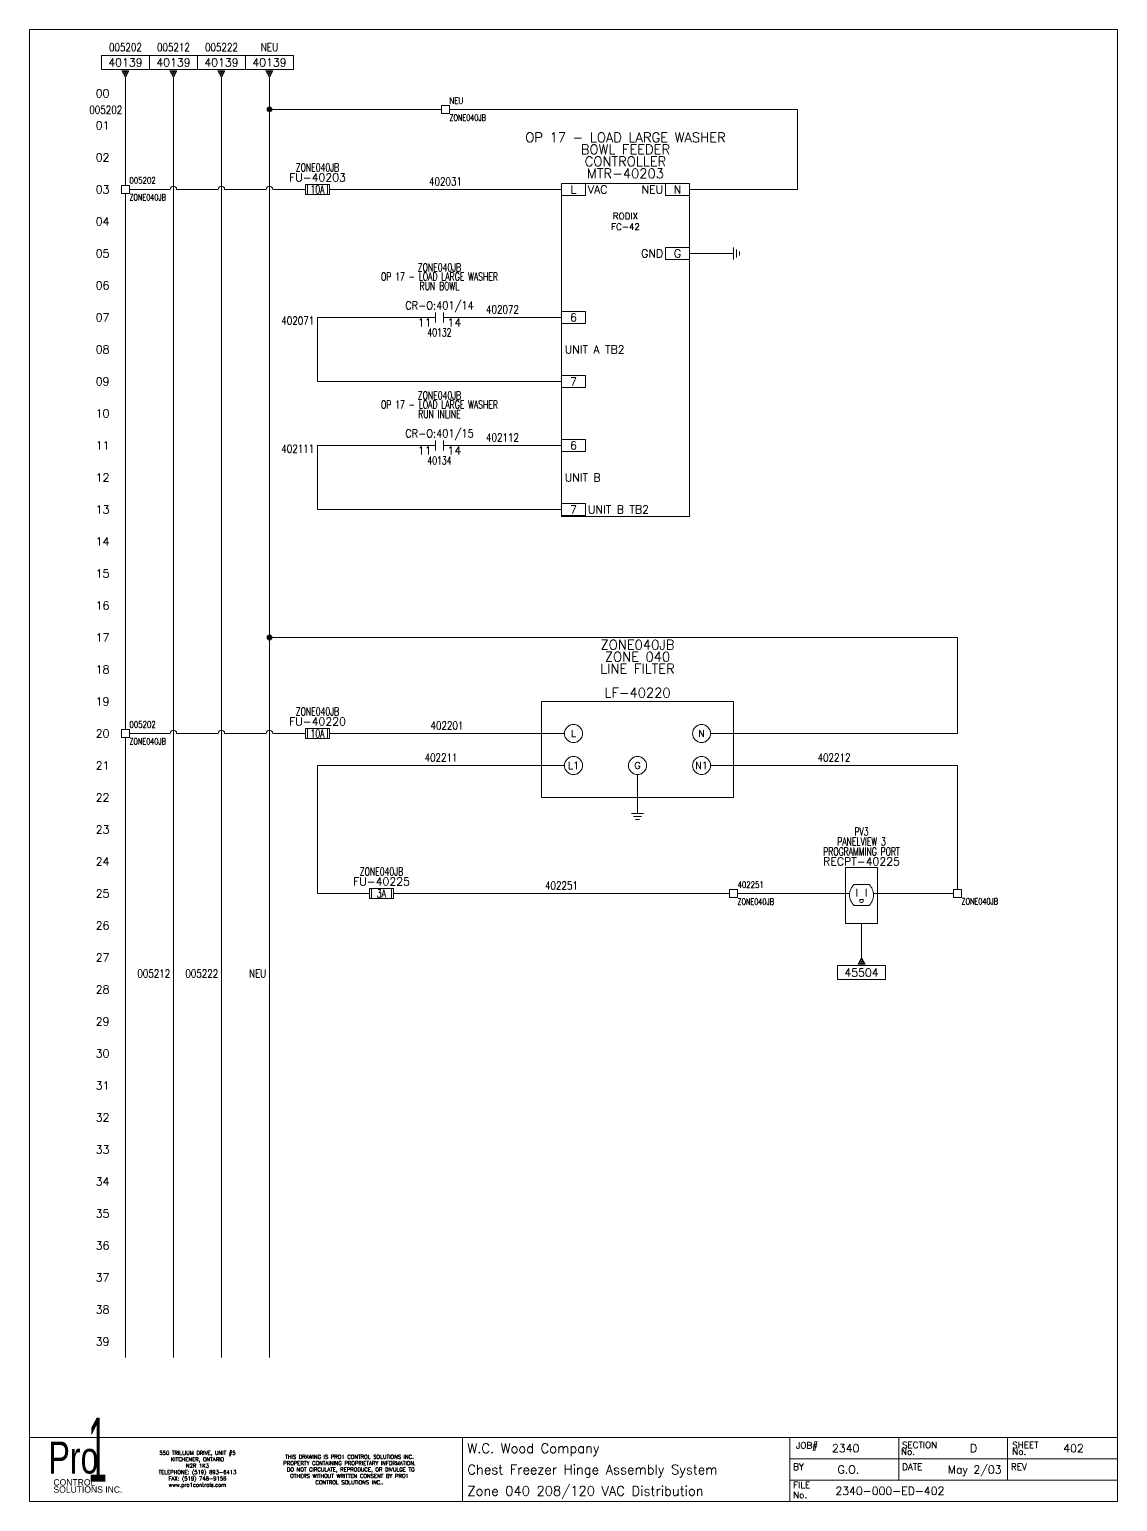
# Model space of a CAD drawing. Header units: inches. Extents: x 0 to 17, y 0 to 23.
import ezdxf
from ezdxf.enums import TextEntityAlignment as Align

# ---------------------------------------------------------------- set-up
doc = ezdxf.new("R2010")
doc.units = ezdxf.units.IN
doc.header["$MEASUREMENT"] = 0
doc.layers.get('0').update_dxf_attribs({"lineweight": 5})
for name, color, linetype, lineweight in [('_MULTI_WIRE', 9, 'Continuous', 5), ('BOARDER', 5, 'Continuous', 5), ('DESC', 1, 'Continuous', 5), ('DESCCHILD', 1, 'Continuous', 5), ('LOC', 252, 'Continuous', 5), ('MISC', 2, 'Continuous', 5), ('SYMS', 7, 'Continuous', 5), ('TAGS', 2, 'Continuous', 5), ('TERMS', 2, 'Continuous', 5), ('Title_Block_Info', 2, 'Continuous', 5), ('WIRENO', 1, 'Continuous', 5), ('WIRES', 7, 'Continuous', 5), ('XREF', 1, 'Continuous', 5), ('XREFCHILD', 1, 'Continuous', 5)]:
    doc.layers.add(name, color=color, linetype=linetype, lineweight=lineweight)
doc.layers.add('WIRENO_DEST', color=1, linetype='Continuous')
doc.styles.add('SIVAN', font='sivan.TTF', dxfattribs={"height": 1})
doc.styles.add('STACCO', font='STAC222N.TTF', dxfattribs={"height": 1})
doc.styles.get("Standard").update_dxf_attribs({"font": 'romans.shx'})
doc.styles.add('WD', font='romans.shx')

# ---------------------------------------------------------------- blocks, each defined once
blk = doc.blocks.new('WD_MLRH')
at = {"color": 2, "style": 'WD'}
blk.add_attdef('RUNGFIRST', text='', height=0.125, dxfattribs=at).set_placement((-0.25, 0), align=Align.MIDDLE_RIGHT)
at = {"style": 'WD', "flags": 1}
for tag, p in [('RUNGHORV', (-0.25, -0.127)), ('RUNGDIST', (-0.25, -0.2)), ('RUNGCNT', (-0.25, -0.237)), ('RUNGINC', (-0.25, -0.163)), ('WIRE-START', (-0.25, -0.356)), ('WIRE-GSUF', (-0.25, -0.396)), ('PH3SPACE', (-0.25, -0.437)), ('WIREMODE', (-0.25, -0.281)), ('WIREFMT', (-0.25, -0.321))]:
    blk.add_attdef(tag, text='', height=0.025, dxfattribs=at).set_placement(p, align=Align.RIGHT)
blk = doc.blocks.new('HA2D2')
for p, q in [((0.375, 0.344), (-0.375, 0.344)), ((-0.375, 0.344), (-0.375, 0.125)), ((0.375, 0.125), (0.375, 0.344)), ((-0.375, 0.125), (0.375, 0.125)), ((0.055, 0.102), (-0.055, 0.102)), ((-0.055, 0.102), (0, 0)), ((0, 0.023), (-0.031, 0.086)), ((-0.031, 0.086), (0.031, 0.086)), ((0, 0.055), (-0.008, 0.07)), ((-0.008, 0.07), (0.008, 0.07)), ((0, 0), (0.055, 0.102)), ((0.031, 0.086), (0, 0.023)), ((0.008, 0.07), (0, 0.055))]:
    blk.add_line(p, q)
at = {"style": 'WD', "width": 0.8, "flags": 8}
for tag, p in [('DESC1', (0, 0.722)), ('WIRENO', (0, 0.534))]:
    blk.add_attdef(tag, text='', height=0.125, dxfattribs=at).set_placement(p, align=Align.TOP_CENTER)
at = {"style": 'WD'}
blk.add_attdef('XREF', text='', height=0.125, dxfattribs=at).set_placement((0, 0.172), align=Align.CENTER)
at = {"style": 'WD', "flags": 1}
for tag, p in [('X8TERM01', (0, 0)), ('SIGCODE', (0.088, 0.066))]:
    blk.add_attdef(tag, p, '', height=0.01, dxfattribs=at)
blk = doc.blocks.new('WD_WNV')
at = {"linetype": 'Continuous', "style": 'WD', "width": 0.8}
blk.add_attdef('WIRENO', text='', height=0.125, dxfattribs=at).set_placement((-0.05, 0), align=Align.MIDDLE_RIGHT)
blk = doc.blocks.new('HFU1')
for p, q in [((-0.188, -0.078), (-0.188, 0.078)), ((-0.188, 0.078), (0.188, 0.078)), ((-0.156, 0.078), (-0.156, -0.078)), ((0.156, 0.078), (0.156, -0.078)), ((0.188, 0.078), (0.188, -0.078)), ((0.188, -0.078), (-0.188, -0.078))]:
    blk.add_line(p, q)
at = {"style": 'WD', "width": 0.7}
for tag, p in [('INST', (0, 0.451)), ('LOC', (0, 0.281))]:
    blk.add_attdef(tag, text='', height=0.125, dxfattribs=at).set_placement(p, align=Align.CENTER)
at = {"style": 'WD'}
blk.add_attdef('TAG1', text='', height=0.125, dxfattribs=at).set_placement((0, 0.125), align=Align.CENTER)
at = {"linetype": 'Continuous', "style": 'WD', "flags": 9}
for tag, p in [('ASSYCODE', (0.157, 0.251)), ('MFG', (0.156, 0.083)), ('CAT', (0.156, 0.102))]:
    blk.add_attdef(tag, text='', height=0.01, dxfattribs=at).set_placement(p, align=Align.CENTER)
at = {"style": 'WD', "width": 0.7}
blk.add_attdef('RATING1', text='', height=0.125, dxfattribs=at).set_placement((0, 0), align=Align.MIDDLE_CENTER)
at = {"style": 'WD'}
for tag, p, flags in [('X4TERM01', (-0.188, 0), 1), ('FAMILY', (0.129, 0.108), 9), ('X1TERM02', (0.188, 0), 1)]:
    blk.add_attdef(tag, p, '', height=0.01, dxfattribs=dict(at, flags=flags))
for tag, p in [('X2LINK', (0, 0.109)), ('X8LINK', (0, -0.109))]:
    blk.add_attdef(tag, p, '', height=0.01, dxfattribs=at)
at = {"linetype": 'Continuous', "style": 'WD', "flags": 8}
blk.add_attdef('TERM01', text='', height=0.125, dxfattribs=at).set_placement((-0.25, -0.031), align=Align.TOP_RIGHT)
blk.add_attdef('TERM02', text='', height=0.125, dxfattribs=at).set_placement((0.25, -0.031), align=Align.TOP_LEFT)
blk = doc.blocks.new('WD_WNH')
at = {"linetype": 'Continuous', "style": 'WD', "width": 0.8}
blk.add_attdef('WIRENO', text='', height=0.125, dxfattribs=at).set_placement((0, 0.0625), align=Align.CENTER)
blk = doc.blocks.new('HGND2')
for p, q in [((0, 0.09375), (0, -0.09375)), ((0.046875, 0.0625), (0.046875, -0.0625)), ((0.09375, 0.03125), (0.09375, -0.03125))]:
    blk.add_line(p, q)
at = {"style": 'WD', "flags": 1}
blk.add_attdef('X4TERM01', (0, 0), '', height=0.01, dxfattribs=at)
blk = doc.blocks.new('WDDOT')
for radius in [0.0375, 0.0234, 0.0116]:
    blk.add_circle((0, 0), radius)
blk = doc.blocks.new('HCR21')
at = {"linetype": 'Continuous'}
for p, q in [((-0.062, 0.08), (-0.062, -0.08)), ((0.062, 0.08), (0.062, -0.08))]:
    blk.add_line(p, q, dxfattribs=at)
at = {"style": 'WD'}
for tag, width, p in [('DESC1', 0.7, (0, 0.576)), ('LOC', 0.7, (0, 0.719)), ('DESC2', 0.7, (0, 0.429)), ('TAG2', 0.9, (0, 0.125)), ('DESC3', 0.7, (0, 0.281)), ('XREF', 0.7, (0, -0.297)), ('INST', 0.7, (0, -0.438))]:
    blk.add_attdef(tag, text='', height=0.125, dxfattribs=dict(at, width=width)).set_placement(p, align=Align.CENTER)
for tag, p, flags in [('X4TERM01', (-0.062, 0), 1), ('X1TERM02', (0.062, 0), 1), ('FAMILY', (0.097, 0.053), 9), ('CONTACT', (0.097, 0.036), 1)]:
    blk.add_attdef(tag, p, '', height=0.01, dxfattribs=dict(at, flags=flags))
for tag, p in [('X2LINK', (0, 0.125)), ('X8LINK', (0, -0.125))]:
    blk.add_attdef(tag, p, '', height=0.01, dxfattribs=at)
at = {"linetype": 'Continuous', "style": 'WD', "flags": 8}
blk.add_attdef('TERM01', text='', height=0.125, dxfattribs=at).set_placement((-0.125, -0.016), align=Align.TOP_RIGHT)
blk.add_attdef('TERM02', text='', height=0.125, dxfattribs=at).set_placement((0.125, -0.016), align=Align.TOP_LEFT)
blk = doc.blocks.new('TB_P')
at = {"color": 5}
blk.add_line((6.764, 0), (6.764, 1), dxfattribs=at)
at = {"color": 5, "linetype": 'Continuous'}
blk.add_line((15.283, 1), (15.283, 0.667), dxfattribs=at)
blk.add_lwpolyline([(0, 0), (17, 0), (17, 23), (0, 23)], close=True, dxfattribs=at)
at = {"layer": 'BOARDER', "linetype": 'Continuous'}
for p, q in [((0, 1), (17, 1)), ((0, 1), (0, 0)), ((11.882, 1), (11.882, 0.667)), ((11.882, 1), (11.882, 0)), ((11.882, 1), (11.882, 0)), ((11.882, 1), (11.882, 0)), ((13.583, 1), (13.583, 0.667)), ((11.882, 0.667), (17, 0.667)), ((13.583, 0.667), (13.583, 0.333)), ((15.283, 0.667), (15.283, 0.333)), ((11.882, 0.333), (17, 0.333))]:
    blk.add_line(p, q, dxfattribs=at)
at = {"color": 5, "char_height": 0.06, "attachment_point": 5, "style": 'WD'}
for s, insert, width in [('550 TRILLIUM DRIVE, UNIT #5\\PKITCHENER, ONTARIO\\PN2R 1K3\\PTELEPHONE: (519) 893-6413\\PFAX: (519) 748-9156\\Pwww.pro1controls.com', (2.625, 0.5), 1.804), ('THIS DRAWING IS PRO1 CONTROL SOLUTIONS INC. PROPERTY CONTAINING PROPRIETARY INFORMATION.  DO NOT CIRCULATE, REPRODUCE, OR DIVULGE TO OTHERS WITHOUT WRITTEN CONSENT BY PRO1 CONTROL SOLUTIONS INC..', (5, 0.5), 2.264)]:
    blk.add_mtext(s, dxfattribs=dict(at, insert=insert, width=width))
at = {"color": 2, "linetype": 'Continuous', "style": 'WD', "flags": 1}
for tag, p in [('REV1_NO', (1.734, 3.29)), ('REV1_BY', (7.303, 3.29)), ('REV1_DATE', (9.562, 3.29)), ('REV2_NO', (1.734, 3.04)), ('REV2_BY', (7.303, 3.04)), ('REV2_DATE', (9.562, 3.04)), ('REV3_NO', (1.734, 2.79)), ('REV3_BY', (7.303, 2.79)), ('REV3_DATE', (9.562, 2.79)), ('REV4_NO', (1.734, 2.54)), ('REV4_BY', (7.303, 2.54)), ('REV4_DATE', (9.562, 2.54)), ('REV5_NO', (1.734, 2.29)), ('REV5_BY', (7.303, 2.29)), ('REV5_DATE', (9.562, 2.29)), ('REV6_NO', (1.734, 2.04)), ('REV6_BY', (7.303, 2.04)), ('REV6_DATE', (9.562, 2.04)), ('REV7_NO', (1.734, 1.79)), ('REV7_BY', (7.303, 1.79)), ('REV7_DATE', (9.562, 1.79)), ('REV8_NO', (1.734, 1.54)), ('REV8_BY', (7.303, 1.54)), ('REV8_DATE', (9.562, 1.54)), ('REV9_NO', (1.734, 1.29)), ('REV9_BY', (7.303, 1.29)), ('REV9_DATE', (9.562, 1.29))]:
    blk.add_attdef(tag, text='', height=0.15, dxfattribs=at).set_placement(p, align=Align.MIDDLE_CENTER)
for tag, p in [('REV1_CHANGE', (2.292, 3.29)), ('REV2_CHANGE', (2.292, 3.04)), ('REV3_CHANGE', (2.292, 2.79)), ('REV4_CHANGE', (2.292, 2.54)), ('REV5_CHANGE', (2.292, 2.29)), ('REV6_CHANGE', (2.292, 2.04)), ('REV7_CHANGE', (2.292, 1.79)), ('REV8_CHANGE', (2.292, 1.54)), ('REV9_CHANGE', (2.292, 1.29))]:
    blk.add_attdef(tag, text='', height=0.15, dxfattribs=at).set_placement(p, align=Align.MIDDLE_LEFT)
at = {"layer": 'BOARDER', "lineweight": 0}
for s, height, style, width, p in [('1', 1, 'SIVAN', 0.4, (1.062, 0.812)), ('Pro', 0.5, 'STACCO', 0.75, (0.688, 0.688))]:
    blk.add_text(s, height=height, dxfattribs=dict(at, style=style, width=width)).set_placement(p, align=Align.MIDDLE_CENTER)
at = {"layer": 'BOARDER', "linetype": 'Continuous', "style": 'WD'}
for s, p in [('JOB#', (11.976, 0.827)), ('SECTION', (13.633, 0.835)), ('SHEET', (15.354, 0.834)), ('No.', (13.617, 0.729)), ('No.', (15.354, 0.729)), ('BY', (11.933, 0.493)), ('DATE', (13.634, 0.493)), ('REV', (15.334, 0.493)), ('FILE', (11.932, 0.21)), ('No.', (11.932, 0.052))]:
    blk.add_text(s, height=0.1, dxfattribs=at).set_placement(p)
at = {"layer": 'BOARDER', "lineweight": 0, "style": 'STACCO'}
for s, p in [('SOLUTIONS INC.', (0.375, 0.188)), ('CONTROL', (0.375, 0.3))]:
    blk.add_text(s, height=0.1, dxfattribs=at).set_placement(p, align=Align.MIDDLE_LEFT)
at = {"layer": 'Title_Block_Info', "ltscale": 0.1}
for tag, p in [('CUSTOMER', (6.842, 0.833)), ('JOB DESCRIPTION LINE', (6.842, 0.5)), ('DRAWING DESCRIPTION', (6.842, 0.167))]:
    blk.add_attdef(tag, text='', height=0.15, dxfattribs=at).set_placement(p, align=Align.MIDDLE_LEFT)
at = {"layer": 'Title_Block_Info', "ltscale": 0.1, "style": 'WD'}
for tag, p in [('JOB #', (12.752, 0.833)), ('SEC. NO.', (14.75, 0.833)), ('SHT. NO.', (16.312, 0.833)), ('NAME', (12.795, 0.5)), ('REV', (16.194, 0.5))]:
    blk.add_attdef(tag, text='', height=0.125, dxfattribs=at).set_placement(p, align=Align.MIDDLE_CENTER)
blk.add_attdef('DATE', text='', height=0.125, dxfattribs=at).set_placement((15.188, 0.5), align=Align.MIDDLE_RIGHT)
blk.add_attdef('FILE NUMBER', text='', height=0.125, dxfattribs=at).set_placement((12.591, 0.167), align=Align.MIDDLE_LEFT)
blk = doc.blocks.new('HMISC_CAT1_RODIX_FC42')
for p, q in [((-1, 0.094), (-0.625, 0.094)), ((-1, -0.094), (-1, 0.094)), ((-0.625, 0.094), (-0.625, -0.094)), ((0.625, 0.094), (1, 0.094)), ((0.625, -0.094), (0.625, 0.094)), ((1, 0.094), (1, -0.094)), ((-0.625, -0.094), (-1, -0.094)), ((1, -0.094), (0.625, -0.094)), ((-1, -1.094), (-1, -0.906)), ((0.625, -0.906), (1, -0.906)), ((0.625, -1.094), (0.625, -0.906)), ((1, -0.906), (1, -1.094)), ((1, -1.094), (0.625, -1.094)), ((-1, -1.906), (-0.625, -1.906)), ((-1, -2.094), (-1, -1.906)), ((-0.625, -1.906), (-0.625, -2.094)), ((1, -1.906), (1, -2.094)), ((-0.625, -2.094), (-1, -2.094)), ((-1, -2.906), (-0.625, -2.906)), ((-1, -3.094), (-1, -2.906)), ((-0.625, -2.906), (-0.625, -3.094)), ((1, -2.906), (1, -3.094)), ((-0.625, -3.094), (-1, -3.094)), ((-1, -3.906), (-0.625, -3.906)), ((-1, -4.094), (-1, -3.906)), ((-0.625, -3.906), (-0.625, -4.094)), ((-0.625, -4.094), (-1, -4.094)), ((-1, -4.906), (-0.625, -4.906)), ((-1, -5.094), (-1, -4.906)), ((-0.625, -4.906), (-0.625, -5.094)), ((-0.625, -5.094), (-1, -5.094))]:
    blk.add_line(p, q)
at = {"linetype": 'Continuous'}
blk.add_lwpolyline([(-1, 0.094), (1, 0.094), (1, -5.112), (-1, -5.112)], close=True, dxfattribs=at)
at = {"linetype": 'Continuous', "insert": (0, -0.5), "char_height": 0.1, "width": 0.25, "attachment_point": 5}
blk.add_mtext('RODIX\\PFC-42', dxfattribs=at)
at = {"style": 'WD'}
for tag, p in [('LOC', (0, 0.925)), ('DESC1', (0, 0.738)), ('DESC2', (0, 0.55)), ('DESC3', (0, 0.363)), ('TAG1', (0, 0.175))]:
    blk.add_attdef(tag, text='', height=0.15, dxfattribs=at).set_placement(p, align=Align.CENTER)
at = {"linetype": 'Continuous', "style": 'WD'}
for tag, p in [('TERM01', (-0.812, 0)), ('TERM02', (0.812, 0)), ('TERM04', (0.812, -1)), ('TERM05', (-0.812, -2)), ('TERM07', (-0.812, -3)), ('TERM08', (-0.812, -4)), ('TERM09', (-0.812, -5))]:
    blk.add_attdef(tag, text='', height=0.125, dxfattribs=at).set_placement(p, align=Align.MIDDLE_CENTER)
at = {"style": 'WD', "flags": 1}
for tag, p, height in [('X4TERM01', (-1, 0), 0.005), ('X1TERM02', (1, 0), 0.005), ('FAMILY', (0.6, -0.363), 0.0125), ('MFG', (0.6, -0.441), 0.0125), ('ASSYCODE', (0.6, -0.597), 0.0125), ('X1TERM04', (1, -1), 0.005), ('X4TERM05', (-1, -2), 0.005), ('X4TERM07', (-1, -3), 0.005), ('X4TERM08', (-1, -4), 0.005), ('X4TERM09', (-1, -5), 0.005)]:
    blk.add_attdef(tag, p, '', height=height, dxfattribs=at)
at = {"linetype": 'Continuous', "style": 'WD'}
for tag, p in [('DESCTERM01', (-0.587, 0)), ('DESCTERM05', (-0.95, -2.5)), ('DESCTERM07', (-0.587, -3)), ('DESCTERM08', (-0.95, -4.5)), ('DESCTERM09', (-0.587, -5))]:
    blk.add_attdef(tag, text='', height=0.125, dxfattribs=at).set_placement(p, align=Align.MIDDLE_LEFT)
for tag, p in [('DESCTERM02', (0.587, 0)), ('DESCTERM04', (0.587, -1))]:
    blk.add_attdef(tag, text='', height=0.125, dxfattribs=at).set_placement(p, align=Align.MIDDLE_RIGHT)
at = {"style": 'WD', "flags": 1}
blk.add_attdef('CAT', text='', height=0.156, dxfattribs=at).set_placement((0.05, -1.587), align=Align.CENTER)
blk = doc.blocks.new('HLF11_CORCOM_LINE_FILTER')
at = {"linetype": 'Continuous'}
blk.add_lwpolyline([(-1.5, 0.5), (1.5, 0.5), (1.5, -1), (-1.5, -1)], close=True, dxfattribs=at)
for centre in [(-1, 0), (1, 0), (-1, -0.5), (0, -0.5), (1, -0.5)]:
    blk.add_circle(centre, 0.141)
at = {"style": 'WD'}
for tag, p in [('LOC', (0, 1.312)), ('DESC1', (0, 1.125)), ('DESC2', (0, 0.938)), ('DESC3', (0, 0.75)), ('TAG1', (0, 0.562))]:
    blk.add_attdef(tag, text='', height=0.15, dxfattribs=at).set_placement(p, align=Align.CENTER)
blk.add_attdef('INST', (-0.25, 0.25), '', height=0.15, dxfattribs=at)
at = {"linetype": 'Continuous', "style": 'WD'}
for tag, p in [('TERM01', (-1, 0)), ('TERM05', (1, 0)), ('TERM02', (-1, -0.5)), ('TERM03', (0, -0.5)), ('TERM04', (1, -0.5))]:
    blk.add_attdef(tag, text='', height=0.109, dxfattribs=at).set_placement(p, align=Align.MIDDLE)
at = {"style": 'WD', "flags": 1}
for tag, p, height in [('X4TERM01', (-1.141, 0), 0.015), ('X2TERM01', (-1, 0.141), 0.015), ('X2TERM05', (1, 0.141), 0.015), ('X1TERM05', (1.141, 0), 0.015), ('FAMILY', (-0.062, -0.312), 0.01), ('MFG', (-0.062, -0.375), 0.01), ('CAT', (-0.062, -0.438), 0.01), ('X4TERM02', (-1.141, -0.5), 0.015), ('X8TERM02', (-1, -0.641), 0.015), ('ASSYCODE', (-0.062, -0.5), 0.01), ('X8TERM03', (0, -0.641), 0.015), ('X8TERM04', (1, -0.641), 0.015), ('X1TERM04', (1.141, -0.5), 0.015)]:
    blk.add_attdef(tag, p, '', height=height, dxfattribs=at)
blk = doc.blocks.new('VGND2')
for p, q in [((0.09375, 0), (-0.09375, 0)), ((-0.0625, -0.046875), (0.0625, -0.046875)), ((-0.03125, -0.09375), (0.03125, -0.09375))]:
    blk.add_line(p, q)
at = {"style": 'WD', "flags": 1}
blk.add_attdef('X2TERM01', (0, 0), '', height=0.01, dxfattribs=at)
blk = doc.blocks.new('HCN1RSGL')
for p, q in [((-0.25, 0.406), (0.25, 0.406)), ((-0.25, -0.469), (-0.25, 0.406)), ((0.25, 0.406), (0.25, -0.469)), ((0.117, 0.14), (-0.117, 0.14)), ((-0.071, 0.071), (-0.071, -0.046)), ((0.07, 0.071), (0.07, -0.046)), ((0.117, -0.187), (-0.117, -0.187)), ((-0.024, -0.093), (0.023, -0.093)), ((-0.024, -0.125), (-0.024, -0.093)), ((0.008, -0.14), (-0.009, -0.14)), ((0.023, -0.093), (0.023, -0.125)), ((0.25, -0.469), (-0.25, -0.469))]:
    blk.add_line(p, q)
for centre, radius, start, end in [((0.039, -0.023), 0.226, 133.6028, 226.3972), ((-0.039, -0.023), 0.226, 313.6028, 46.3972), ((-0.009, -0.125), 0.015, 180, 270), ((0.008, -0.125), 0.015, 270, 0)]:
    blk.add_arc(centre, radius, start, end)
at = {"style": 'WD', "width": 0.7}
for tag, p in [('INST', (0, 1.076)), ('LOC', (0, 0.906)), ('DESC1', (0, 0.75)), ('DESC2', (0, 0.594))]:
    blk.add_attdef(tag, text='', height=0.125, dxfattribs=at).set_placement(p, align=Align.CENTER)
at = {"style": 'WD'}
blk.add_attdef('TAG1', text='', height=0.125, dxfattribs=at).set_placement((0, 0.438), align=Align.CENTER)
for tag, p, flags in [('X4TERM01', (-0.188, 0), 1), ('X1TERM02', (0.188, 0), 1), ('FAMILY', (0.205, 0.152), 9), ('X8TERM03', (0, -0.14), 1)]:
    blk.add_attdef(tag, p, '', height=0.01, dxfattribs=dict(at, flags=flags))
at = {"linetype": 'Continuous', "style": 'WD', "flags": 9}
for tag, p in [('ASSYCODE', (0.23, 0.071)), ('MFG', (0.228, 0.089)), ('CAT', (0.23, 0.108))]:
    blk.add_attdef(tag, text='', height=0.01, dxfattribs=at).set_placement(p, align=Align.CENTER)
at = {"linetype": 'Continuous', "style": 'WD', "flags": 8}
blk.add_attdef('TERM01', text='', height=0.125, dxfattribs=at).set_placement((-0.281, -0.016), align=Align.TOP_RIGHT)
for tag, p in [('TERM02', (0.281, -0.016)), ('TERM03', (0.08, -0.243))]:
    blk.add_attdef(tag, text='', height=0.125, dxfattribs=at).set_placement(p, align=Align.TOP_LEFT)
blk = doc.blocks.new('HA2D4')
for p, q in [((-0.055, -0.102), (0, 0)), ((0, 0), (0.055, -0.102)), ((0.375, -0.125), (-0.375, -0.125)), ((-0.375, -0.125), (-0.375, -0.344)), ((0.055, -0.102), (-0.055, -0.102)), ((0, -0.023), (-0.031, -0.086)), ((-0.031, -0.086), (0.031, -0.086)), ((0, -0.055), (-0.008, -0.07)), ((-0.008, -0.07), (0.008, -0.07)), ((0.031, -0.086), (0, -0.023)), ((0.008, -0.07), (0, -0.055)), ((0.375, -0.344), (0.375, -0.125)), ((-0.375, -0.344), (0.375, -0.344))]:
    blk.add_line(p, q)
at = {"style": 'WD', "flags": 1}
for tag, p in [('X2TERM01', (0, 0)), ('SIGCODE', (0.088, -0.059))]:
    blk.add_attdef(tag, p, '', height=0.01, dxfattribs=at)
at = {"style": 'WD'}
blk.add_attdef('XREF', text='', height=0.125, dxfattribs=at).set_placement((0, -0.297), align=Align.CENTER)
at = {"style": 'WD', "width": 0.8, "flags": 8}
for tag, p in [('WIRENO', (0, -0.409)), ('DESC1', (0, -0.597))]:
    blk.add_attdef(tag, text='', height=0.125, dxfattribs=at).set_placement(p, align=Align.TOP_CENTER)
blk = doc.blocks.new('HT0W01')
for p, q in [((-0.062, 0.062), (0.062, 0.062)), ((-0.062, -0.062), (-0.062, 0.062)), ((0.062, 0.062), (0.062, -0.062)), ((0.062, -0.062), (-0.062, -0.062))]:
    blk.add_line(p, q)
at = {"style": 'WD', "width": 0.7}
for tag, p in [('INST', (0.062, 0.214)), ('LOC', (0.062, -0.178))]:
    blk.add_attdef(tag, p, '', height=0.1, dxfattribs=at)
at = {"style": 'WD', "flags": 1}
for tag, p, height in [('X4TERM01', (-0.062, 0), 0.01), ('X4TERMDESC01', (-0.055, -0.023), 0.025), ('X2TERMDESC01', (-0.006, 0.029), 0.025), ('X2TERM01', (0, 0.062), 0.01), ('X1TERMDESC01', (0.039, 0.007), 0.025), ('X1TERM01', (0.062, 0), 0.01), ('X8TERM01', (0, -0.062), 0.01), ('X8TERMDESC01', (0, -0.054), 0.025)]:
    blk.add_attdef(tag, p, '', height=height, dxfattribs=at)
at = {"linetype": 'Continuous', "style": 'WD'}
for tag, p, width, flags in [('WIRENO', (0.062, 0.087), 0.8, 8), ('TAGSTRIP', (0.05, -0.297), 0.9, 8), ('CAT', (0.213, -0.406), 0.8, 1)]:
    blk.add_attdef(tag, p, '', height=0.1, dxfattribs=dict(at, width=width, flags=flags))
at = {"linetype": 'Continuous', "style": 'WD', "width": 0.8, "flags": 1}
blk.add_attdef('MFG', text='', height=0.1, dxfattribs=at).set_placement((0.088, -0.406), align=Align.RIGHT)
at = {"style": 'WD', "width": 0.7, "flags": 1}
blk.add_attdef('ASSYCODE', (0.062, -0.281), '', height=0.01, dxfattribs=at)
blk = doc.blocks.new('VT0W01')
for p, q in [((-0.062, 0.062), (0.062, 0.062)), ((-0.062, -0.062), (-0.062, 0.062)), ((0.062, 0.062), (0.062, -0.062)), ((0.062, -0.062), (-0.062, -0.062))]:
    blk.add_line(p, q)
at = {"style": 'WD', "width": 0.7}
for tag, p in [('INST', (0.062, 0.208)), ('LOC', (0.062, -0.173))]:
    blk.add_attdef(tag, p, '', height=0.1, dxfattribs=at)
at = {"style": 'WD', "flags": 1}
for tag, p, height in [('X4TERM01', (-0.062, 0), 0.01), ('X4TERMDESC01', (-0.055, -0.023), 0.025), ('X2TERMDESC01', (-0.006, 0.029), 0.025), ('X2TERM01', (0, 0.062), 0.01), ('X1TERMDESC01', (0.039, -0.003), 0.025), ('X1TERM01', (0.062, 0), 0.01), ('X8TERM01', (0, -0.062), 0.01), ('X8TERMDESC01', (0, -0.054), 0.025)]:
    blk.add_attdef(tag, p, '', height=height, dxfattribs=at)
at = {"linetype": 'Continuous', "style": 'WD'}
for tag, p, width, flags in [('WIRENO', (0.062, 0.091), 0.8, 8), ('TAGSTRIP', (0.05, -0.282), 0.9, 8), ('CAT', (0.213, -0.406), 0.8, 1)]:
    blk.add_attdef(tag, p, '', height=0.1, dxfattribs=dict(at, width=width, flags=flags))
at = {"linetype": 'Continuous', "style": 'WD', "width": 0.8, "flags": 1}
blk.add_attdef('MFG', text='', height=0.1, dxfattribs=at).set_placement((0.088, -0.406), align=Align.RIGHT)
at = {"style": 'WD', "width": 0.7, "flags": 1}
blk.add_attdef('ASSYCODE', (0.062, -0.281), '', height=0.01, dxfattribs=at)

msp = doc.modelspace()

# ---------------------------------------------------------------- linework, layer by layer
at = {"layer": '_MULTI_WIRE'}
for p, q in [((10.312, 19.5), (11, 19.5)), ((9.5, 11.359), (9.5, 10.75)), ((13, 9.031), (13, 8.5))]:
    msp.add_line(p, q, dxfattribs=at)
at = {"layer": 'WIRES'}
for p, q in [((1.5, 22.25), (1.5, 20.562)), ((2.25, 22.25), (2.25, 2.25)), ((3, 22.25), (3, 2.25)), ((3.75, 22.25), (3.75, 2.25)), ((3.75, 21.75), (6.438, 21.75)), ((6.562, 21.75), (12, 21.75)), ((12, 20.5), (12, 21.75)), ((1.562, 20.5), (2.2, 20.5)), ((2.3, 20.5), (2.95, 20.5)), ((3.05, 20.5), (3.7, 20.5)), ((3.8, 20.5), (4.312, 20.5)), ((4.688, 20.5), (8.312, 20.5)), ((10.312, 20.5), (12, 20.5)), ((1.5, 20.438), (1.5, 12.062)), ((4.5, 18.5), (4.5, 17.5)), ((6.344, 18.5), (4.5, 18.5)), ((8.312, 18.5), (6.469, 18.5)), ((4.5, 17.5), (6.5, 17.5)), ((8.312, 17.5), (6.5, 17.5)), ((4.5, 16.5), (4.5, 15.5)), ((6.344, 16.5), (4.5, 16.5)), ((8.312, 16.5), (6.469, 16.5)), ((4.5, 15.5), (8.312, 15.5)), ((14.5, 13.5), (3.75, 13.5)), ((14.5, 12), (14.5, 13.5)), ((1.562, 12), (2.2, 12)), ((2.3, 12), (2.95, 12)), ((3.05, 12), (3.7, 12)), ((3.8, 12), (4.312, 12)), ((4.688, 12), (8.359, 12)), ((10.641, 12), (14.5, 12)), ((1.5, 11.938), (1.5, 2.25)), ((4.5, 11.5), (4.5, 9.5)), ((8.359, 11.5), (4.5, 11.5)), ((10.641, 11.5), (14.5, 11.5)), ((14.5, 11.5), (14.5, 9.562)), ((4.5, 9.5), (5.312, 9.5)), ((5.688, 9.5), (10.938, 9.5)), ((11.062, 9.5), (12.812, 9.5)), ((13.188, 9.5), (14.438, 9.5))]:
    msp.add_line(p, q, dxfattribs=at)
for centre in [(2.25, 20.5), (3, 20.5), (3.75, 20.5), (2.25, 12), (3, 12), (3.75, 12)]:
    msp.add_arc(centre, 0.05, 0, 180, dxfattribs=at)

# ---------------------------------------------------------------- block references
ref = msp.add_blockref('TB_P', (0, 0))
ref.add_attrib('CUSTOMER', 'W.C. Wood Company', dxfattribs={"layer": 'MISC', "ltscale": 0.1, "height": 0.15}).set_placement((6.842, 0.833), align=Align.MIDDLE_LEFT)
ref.add_attrib('JOB DESCRIPTION LINE', 'Chest Freezer Hinge Assembly System', dxfattribs={"layer": 'MISC', "ltscale": 0.1, "height": 0.15}).set_placement((6.842, 0.5), align=Align.MIDDLE_LEFT)
ref.add_attrib('DRAWING DESCRIPTION', 'Zone 040 208/120 VAC Distribution', dxfattribs={"layer": 'MISC', "ltscale": 0.1, "height": 0.15}).set_placement((6.842, 0.167), align=Align.MIDDLE_LEFT)
ref.add_attrib('JOB #', '2340', dxfattribs={"layer": 'MISC', "ltscale": 0.1, "height": 0.125, "style": 'WD'}).set_placement((12.752, 0.833), align=Align.MIDDLE_CENTER)
ref.add_attrib('SEC. NO.', 'D', dxfattribs={"layer": 'MISC', "ltscale": 0.1, "height": 0.125, "style": 'WD'}).set_placement((14.75, 0.833), align=Align.MIDDLE_CENTER)
ref.add_attrib('SHT. NO.', '402', dxfattribs={"layer": 'MISC', "ltscale": 0.1, "height": 0.125, "style": 'WD'}).set_placement((16.312, 0.833), align=Align.MIDDLE_CENTER)
ref.add_attrib('FILE NUMBER', '2340-000-ED-402', dxfattribs={"layer": 'MISC', "ltscale": 0.1, "height": 0.125, "style": 'WD'}).set_placement((12.591, 0.167), align=Align.MIDDLE_LEFT)
ref.add_attrib('NAME', 'G.O.', dxfattribs={"layer": 'MISC', "ltscale": 0.1, "height": 0.125, "style": 'WD'}).set_placement((12.795, 0.5), align=Align.MIDDLE_CENTER)
ref.add_attrib('DATE', 'May 2/03', dxfattribs={"layer": 'MISC', "ltscale": 0.1, "height": 0.125, "style": 'WD'}).set_placement((15.188, 0.5), align=Align.MIDDLE_RIGHT)
msp.add_blockref('WD_MLRH', (1.5, 22)).add_auto_attribs({'RUNGFIRST': '00'})
at = {"layer": 'SYMS'}
ref = msp.add_blockref('HA2D2', (1.5, 22.25), dxfattribs=at)
ref.add_attrib('XREF', '40139', dxfattribs={"layer": 'XREF', "height": 0.125, "style": 'WD'}).set_placement((1.5, 22.422), align=Align.CENTER)
ref.add_attrib('WIRENO', '005202', dxfattribs={"layer": 'WIRENO_DEST', "height": 0.125, "style": 'WD', "width": 0.8, "flags": 8}).set_placement((1.5, 22.784), align=Align.TOP_CENTER)
ref = msp.add_blockref('HA2D2', (2.25, 22.25), dxfattribs=at)
ref.add_attrib('XREF', '40139', dxfattribs={"layer": 'XREF', "height": 0.125, "style": 'WD'}).set_placement((2.25, 22.422), align=Align.CENTER)
ref.add_attrib('WIRENO', '005212', dxfattribs={"layer": 'WIRENO_DEST', "height": 0.125, "style": 'WD', "width": 0.8, "flags": 8}).set_placement((2.25, 22.784), align=Align.TOP_CENTER)
ref = msp.add_blockref('HA2D2', (3, 22.25), dxfattribs=at)
ref.add_attrib('XREF', '40139', dxfattribs={"layer": 'XREF', "height": 0.125, "style": 'WD'}).set_placement((3, 22.422), align=Align.CENTER)
ref.add_attrib('WIRENO', '005222', dxfattribs={"layer": 'WIRENO_DEST', "height": 0.125, "style": 'WD', "width": 0.8, "flags": 8}).set_placement((3, 22.784), align=Align.TOP_CENTER)
ref = msp.add_blockref('HA2D2', (3.75, 22.25), dxfattribs=at)
ref.add_attrib('XREF', '40139', dxfattribs={"layer": 'XREF', "height": 0.125, "style": 'WD'}).set_placement((3.75, 22.422), align=Align.CENTER)
ref.add_attrib('WIRENO', 'NEU', dxfattribs={"layer": 'WIRENO_DEST', "height": 0.125, "style": 'WD', "width": 0.8, "flags": 8}).set_placement((3.75, 22.784), align=Align.TOP_CENTER)
ref = msp.add_blockref('HT0W01', (6.5, 21.75), dxfattribs=at)
ref.add_attrib('WIRENO', 'NEU', (6.562, 21.837), dxfattribs={"layer": 'WIRENO', "linetype": 'Continuous', "height": 0.1, "style": 'WD', "width": 0.8, "flags": 8})
ref.add_attrib('LOC', 'ZONE040JB', (6.562, 21.572), dxfattribs={"layer": 'LOC', "height": 0.1, "style": 'WD', "width": 0.7})
for name, p in [('WDDOT', (3.75, 21.75)), ('HGND2', (11, 19.5)), ('WDDOT', (3.75, 13.5)), ('VGND2', (9.5, 10.75))]:
    msp.add_blockref(name, p, dxfattribs=at)
ref = msp.add_blockref('HMISC_CAT1_RODIX_FC42', (9.312, 20.5), dxfattribs=at)
ref.add_attrib('DESCTERM02', 'NEU', dxfattribs={"layer": 'DESC', "linetype": 'Continuous', "height": 0.125, "style": 'WD'}).set_placement((9.9, 20.5), align=Align.MIDDLE_RIGHT)
ref.add_attrib('TERM01', 'L', dxfattribs={"layer": 'TERMS', "linetype": 'Continuous', "height": 0.125, "style": 'WD'}).set_placement((8.5, 20.5), align=Align.MIDDLE_CENTER)
ref.add_attrib('DESC3', 'CONTROLLER', dxfattribs={"layer": 'DESC', "height": 0.15, "style": 'WD'}).set_placement((9.312, 20.863), align=Align.CENTER)
ref.add_attrib('DESC2', 'BOWL FEEDER', dxfattribs={"layer": 'DESC', "height": 0.15, "style": 'WD'}).set_placement((9.312, 21.05), align=Align.CENTER)
ref.add_attrib('DESC1', 'OP 17 - LOAD LARGE WASHER', dxfattribs={"layer": 'DESC', "height": 0.15, "style": 'WD'}).set_placement((9.312, 21.238), align=Align.CENTER)
ref.add_attrib('TAG1', 'MTR-40203', dxfattribs={"layer": 'TAGS', "height": 0.15, "style": 'WD'}).set_placement((9.312, 20.675), align=Align.CENTER)
ref.add_attrib('DESCTERM01', 'VAC', dxfattribs={"layer": 'DESC', "linetype": 'Continuous', "height": 0.125, "style": 'WD'}).set_placement((8.725, 20.5), align=Align.MIDDLE_LEFT)
ref.add_attrib('TERM02', 'N', dxfattribs={"layer": 'TERMS', "linetype": 'Continuous', "height": 0.125, "style": 'WD'}).set_placement((10.125, 20.5), align=Align.MIDDLE_CENTER)
ref.add_attrib('TERM04', 'G', dxfattribs={"layer": 'TERMS', "linetype": 'Continuous', "height": 0.125, "style": 'WD'}).set_placement((10.125, 19.5), align=Align.MIDDLE_CENTER)
ref.add_attrib('DESCTERM04', 'GND', dxfattribs={"layer": 'DESC', "linetype": 'Continuous', "height": 0.125, "style": 'WD'}).set_placement((9.9, 19.5), align=Align.MIDDLE_RIGHT)
ref.add_attrib('TERM07', '7', dxfattribs={"layer": 'TERMS', "linetype": 'Continuous', "height": 0.125, "style": 'WD'}).set_placement((8.5, 17.5), align=Align.MIDDLE_CENTER)
ref.add_attrib('DESCTERM05', 'UNIT A TB2', dxfattribs={"layer": 'DESC', "linetype": 'Continuous', "height": 0.125, "style": 'WD'}).set_placement((8.362, 18), align=Align.MIDDLE_LEFT)
ref.add_attrib('TERM05', '6', dxfattribs={"layer": 'TERMS', "linetype": 'Continuous', "height": 0.125, "style": 'WD'}).set_placement((8.5, 18.5), align=Align.MIDDLE_CENTER)
ref.add_attrib('DESCTERM08', 'UNIT B', dxfattribs={"layer": 'DESC', "linetype": 'Continuous', "height": 0.125, "style": 'WD'}).set_placement((8.362, 16), align=Align.MIDDLE_LEFT)
ref.add_attrib('TERM08', '6', dxfattribs={"layer": 'TERMS', "linetype": 'Continuous', "height": 0.125, "style": 'WD'}).set_placement((8.5, 16.5), align=Align.MIDDLE_CENTER)
ref.add_attrib('TERM09', '7', dxfattribs={"layer": 'TERMS', "linetype": 'Continuous', "height": 0.125, "style": 'WD'}).set_placement((8.5, 15.5), align=Align.MIDDLE_CENTER)
ref.add_attrib('DESCTERM09', 'UNIT B TB2', dxfattribs={"layer": 'DESC', "linetype": 'Continuous', "height": 0.125, "style": 'WD'}).set_placement((8.725, 15.5), align=Align.MIDDLE_LEFT)
ref = msp.add_blockref('HFU1', (4.5, 20.5), dxfattribs=at)
ref.add_attrib('TAG1', 'FU-40203', dxfattribs={"layer": 'TAGS', "height": 0.125, "style": 'WD'}).set_placement((4.5, 20.625), align=Align.CENTER)
ref.add_attrib('LOC', 'ZONE040JB', dxfattribs={"layer": 'LOC', "height": 0.125, "style": 'WD', "width": 0.7}).set_placement((4.5, 20.781), align=Align.CENTER)
ref.add_attrib('RATING1', '10A', dxfattribs={"layer": 'MISC', "height": 0.125, "style": 'WD', "width": 0.7}).set_placement((4.5, 20.5), align=Align.MIDDLE_CENTER)
ref = msp.add_blockref('VT0W01', (1.5, 20.5), dxfattribs=at)
ref.add_attrib('WIRENO', '005202', (1.562, 20.591), dxfattribs={"layer": 'WIRENO', "linetype": 'Continuous', "height": 0.1, "style": 'WD', "width": 0.8, "flags": 8})
ref.add_attrib('LOC', 'ZONE040JB', (1.562, 20.327), dxfattribs={"layer": 'LOC', "height": 0.1, "style": 'WD', "width": 0.7})
ref = msp.add_blockref('HCR21', (6.406, 18.5), dxfattribs=at)
ref.add_attrib('TAG2', 'CR-O:401/14', dxfattribs={"layer": 'TAGS', "height": 0.125, "style": 'WD', "width": 0.9}).set_placement((6.406, 18.625), align=Align.CENTER)
ref.add_attrib('DESC1', 'OP 17 - LOAD LARGE WASHER', dxfattribs={"layer": 'DESCCHILD', "height": 0.125, "style": 'WD', "width": 0.7}).set_placement((6.406, 19.076), align=Align.CENTER)
ref.add_attrib('DESC2', 'RUN BOWL', dxfattribs={"layer": 'DESCCHILD', "height": 0.125, "style": 'WD', "width": 0.7}).set_placement((6.406, 18.929), align=Align.CENTER)
ref.add_attrib('XREF', '40132', dxfattribs={"layer": 'XREFCHILD', "height": 0.125, "style": 'WD', "width": 0.7}).set_placement((6.406, 18.203), align=Align.CENTER)
ref.add_attrib('TERM01', '11', dxfattribs={"layer": 'TERMS', "linetype": 'Continuous', "height": 0.125, "style": 'WD', "flags": 8}).set_placement((6.281, 18.484), align=Align.TOP_RIGHT)
ref.add_attrib('TERM02', '14', dxfattribs={"layer": 'TERMS', "linetype": 'Continuous', "height": 0.125, "style": 'WD', "flags": 8}).set_placement((6.531, 18.484), align=Align.TOP_LEFT)
ref.add_attrib('LOC', 'ZONE040JB', dxfattribs={"layer": 'LOC', "height": 0.125, "style": 'WD', "width": 0.7}).set_placement((6.406, 19.219), align=Align.CENTER)
ref = msp.add_blockref('HCR21', (6.406, 16.5), dxfattribs=at)
ref.add_attrib('TAG2', 'CR-O:401/15', dxfattribs={"layer": 'TAGS', "height": 0.125, "style": 'WD', "width": 0.9}).set_placement((6.406, 16.625), align=Align.CENTER)
ref.add_attrib('DESC1', 'OP 17 - LOAD LARGE WASHER', dxfattribs={"layer": 'DESCCHILD', "height": 0.125, "style": 'WD', "width": 0.7}).set_placement((6.406, 17.076), align=Align.CENTER)
ref.add_attrib('DESC2', 'RUN INLINE', dxfattribs={"layer": 'DESCCHILD', "height": 0.125, "style": 'WD', "width": 0.7}).set_placement((6.406, 16.929), align=Align.CENTER)
ref.add_attrib('XREF', '40134', dxfattribs={"layer": 'XREFCHILD', "height": 0.125, "style": 'WD', "width": 0.7}).set_placement((6.406, 16.203), align=Align.CENTER)
ref.add_attrib('TERM01', '11', dxfattribs={"layer": 'TERMS', "linetype": 'Continuous', "height": 0.125, "style": 'WD', "flags": 8}).set_placement((6.281, 16.484), align=Align.TOP_RIGHT)
ref.add_attrib('TERM02', '14', dxfattribs={"layer": 'TERMS', "linetype": 'Continuous', "height": 0.125, "style": 'WD', "flags": 8}).set_placement((6.531, 16.484), align=Align.TOP_LEFT)
ref.add_attrib('LOC', 'ZONE040JB', dxfattribs={"layer": 'LOC', "height": 0.125, "style": 'WD', "width": 0.7}).set_placement((6.406, 17.219), align=Align.CENTER)
ref = msp.add_blockref('HLF11_CORCOM_LINE_FILTER', (9.5, 12), dxfattribs=at)
ref.add_attrib('TAG1', 'LF-40220', dxfattribs={"layer": 'TAGS', "height": 0.15, "style": 'WD'}).set_placement((9.5, 12.562), align=Align.CENTER)
ref.add_attrib('DESC2', 'LINE FILTER', dxfattribs={"layer": 'DESC', "height": 0.15, "style": 'WD'}).set_placement((9.5, 12.938), align=Align.CENTER)
ref.add_attrib('DESC1', 'ZONE 040', dxfattribs={"layer": 'DESC', "height": 0.15, "style": 'WD'}).set_placement((9.5, 13.125), align=Align.CENTER)
ref.add_attrib('LOC', 'ZONE040JB', dxfattribs={"layer": 'LOC', "height": 0.15, "style": 'WD'}).set_placement((9.5, 13.312), align=Align.CENTER)
ref.add_attrib('TERM01', 'L', dxfattribs={"layer": 'TERMS', "linetype": 'Continuous', "height": 0.109, "style": 'WD'}).set_placement((8.5, 12), align=Align.MIDDLE)
ref.add_attrib('TERM02', 'L1', dxfattribs={"layer": 'TERMS', "linetype": 'Continuous', "height": 0.1094, "style": 'WD'}).set_placement((8.5, 11.5), align=Align.MIDDLE)
ref.add_attrib('TERM03', 'G', dxfattribs={"layer": 'TERMS', "linetype": 'Continuous', "height": 0.109, "style": 'WD'}).set_placement((9.5, 11.5), align=Align.MIDDLE)
ref.add_attrib('TERM04', 'N1', dxfattribs={"layer": 'TERMS', "linetype": 'Continuous', "height": 0.1094, "style": 'WD'}).set_placement((10.5, 11.5), align=Align.MIDDLE)
ref.add_attrib('TERM05', 'N', dxfattribs={"layer": 'TERMS', "linetype": 'Continuous', "height": 0.109, "style": 'WD'}).set_placement((10.5, 12), align=Align.MIDDLE)
ref = msp.add_blockref('VT0W01', (1.5, 12), dxfattribs=at)
ref.add_attrib('WIRENO', '005202', (1.562, 12.091), dxfattribs={"layer": 'WIRENO', "linetype": 'Continuous', "height": 0.1, "style": 'WD', "width": 0.8, "flags": 8})
ref.add_attrib('LOC', 'ZONE040JB', (1.562, 11.827), dxfattribs={"layer": 'LOC', "height": 0.1, "style": 'WD', "width": 0.7})
ref = msp.add_blockref('HFU1', (4.5, 12), dxfattribs=at)
ref.add_attrib('TAG1', 'FU-40220', dxfattribs={"layer": 'TAGS', "height": 0.125, "style": 'WD'}).set_placement((4.5, 12.125), align=Align.CENTER)
ref.add_attrib('LOC', 'ZONE040JB', dxfattribs={"layer": 'LOC', "height": 0.125, "style": 'WD', "width": 0.7}).set_placement((4.5, 12.281), align=Align.CENTER)
ref.add_attrib('RATING1', '10A', dxfattribs={"layer": 'MISC', "height": 0.125, "style": 'WD', "width": 0.7}).set_placement((4.5, 12), align=Align.MIDDLE_CENTER)
ref = msp.add_blockref('HCN1RSGL', (13, 9.5), dxfattribs=at)
ref.add_attrib('TAG1', 'RECPT-40225', dxfattribs={"layer": 'TAGS', "height": 0.125, "style": 'WD'}).set_placement((13, 9.938), align=Align.CENTER)
ref.add_attrib('DESC1', 'PANELVIEW 3', dxfattribs={"layer": 'DESC', "height": 0.125, "style": 'WD', "width": 0.7}).set_placement((13, 10.25), align=Align.CENTER)
ref.add_attrib('DESC2', 'PROGRAMMING PORT', dxfattribs={"layer": 'DESC', "height": 0.125, "style": 'WD', "width": 0.7}).set_placement((13, 10.094), align=Align.CENTER)
ref.add_attrib('LOC', 'PV3', dxfattribs={"layer": 'LOC', "height": 0.125, "style": 'WD', "width": 0.7}).set_placement((13, 10.406), align=Align.CENTER)
ref = msp.add_blockref('HFU1', (5.5, 9.5), dxfattribs=at)
ref.add_attrib('TAG1', 'FU-40225', dxfattribs={"layer": 'TAGS', "height": 0.125, "style": 'WD'}).set_placement((5.5, 9.625), align=Align.CENTER)
ref.add_attrib('LOC', 'ZONE040JB', dxfattribs={"layer": 'LOC', "height": 0.125, "style": 'WD', "width": 0.7}).set_placement((5.5, 9.781), align=Align.CENTER)
ref.add_attrib('RATING1', '3A', dxfattribs={"layer": 'MISC', "height": 0.125, "style": 'WD', "width": 0.7}).set_placement((5.5, 9.5), align=Align.MIDDLE_CENTER)
ref = msp.add_blockref('HT0W01', (11, 9.5), dxfattribs=at)
ref.add_attrib('WIRENO', '402251', (11.062, 9.587), dxfattribs={"layer": 'WIRENO', "linetype": 'Continuous', "height": 0.1, "style": 'WD', "width": 0.8, "flags": 8})
ref.add_attrib('LOC', 'ZONE040JB', (11.062, 9.322), dxfattribs={"layer": 'LOC', "height": 0.1, "style": 'WD', "width": 0.7})
ref = msp.add_blockref('VT0W01', (14.5, 9.5), dxfattribs=at)
ref.add_attrib('LOC', 'ZONE040JB', (14.562, 9.327), dxfattribs={"layer": 'LOC', "height": 0.1, "style": 'WD', "width": 0.7})
ref = msp.add_blockref('HA2D4', (13, 8.5), dxfattribs=at)
ref.add_attrib('XREF', '45504', dxfattribs={"layer": 'XREF', "height": 0.125, "style": 'WD'}).set_placement((13, 8.203), align=Align.CENTER)
at = {"layer": 'WIRENO'}
ref = msp.add_blockref('WD_WNV', (1.5, 21.744), dxfattribs=at)
ref.add_attrib('WIRENO', '005202', dxfattribs={"linetype": 'Continuous', "height": 0.125, "style": 'WD', "width": 0.8}).set_placement((1.45, 21.744), align=Align.MIDDLE_RIGHT)
ref = msp.add_blockref('WD_WNH', (6.5, 20.5), dxfattribs=at)
ref.add_attrib('WIRENO', '402031', dxfattribs={"linetype": 'Continuous', "height": 0.125, "style": 'WD', "width": 0.8}).set_placement((6.5, 20.562), align=Align.CENTER)
ref = msp.add_blockref('WD_WNH', (7.391, 18.5), dxfattribs=at)
ref.add_attrib('WIRENO', '402072', dxfattribs={"linetype": 'Continuous', "height": 0.125, "style": 'WD', "width": 0.8}).set_placement((7.391, 18.563), align=Align.CENTER)
ref = msp.add_blockref('WD_WNV', (4.5, 18.45), dxfattribs=at)
ref.add_attrib('WIRENO', '402071', dxfattribs={"linetype": 'Continuous', "height": 0.125, "style": 'WD', "width": 0.8}).set_placement((4.45, 18.45), align=Align.MIDDLE_RIGHT)
ref = msp.add_blockref('WD_WNH', (7.391, 16.5), dxfattribs=at)
ref.add_attrib('WIRENO', '402112', dxfattribs={"linetype": 'Continuous', "height": 0.125, "style": 'WD', "width": 0.8}).set_placement((7.391, 16.562), align=Align.CENTER)
ref = msp.add_blockref('WD_WNV', (4.5, 16.45), dxfattribs=at)
ref.add_attrib('WIRENO', '402111', dxfattribs={"linetype": 'Continuous', "height": 0.125, "style": 'WD', "width": 0.8}).set_placement((4.45, 16.45), align=Align.MIDDLE_RIGHT)
ref = msp.add_blockref('WD_WNH', (6.523, 12), dxfattribs=at)
ref.add_attrib('WIRENO', '402201', dxfattribs={"linetype": 'Continuous', "height": 0.125, "style": 'WD', "width": 0.8}).set_placement((6.523, 12.062), align=Align.CENTER)
ref = msp.add_blockref('WD_WNH', (6.43, 11.5), dxfattribs=at)
ref.add_attrib('WIRENO', '402211', dxfattribs={"linetype": 'Continuous', "height": 0.125, "style": 'WD', "width": 0.8}).set_placement((6.43, 11.562), align=Align.CENTER)
ref = msp.add_blockref('WD_WNH', (12.57, 11.5), dxfattribs=at)
ref.add_attrib('WIRENO', '402212', dxfattribs={"linetype": 'Continuous', "height": 0.125, "style": 'WD', "width": 0.8}).set_placement((12.57, 11.562), align=Align.CENTER)
ref = msp.add_blockref('WD_WNH', (8.312, 9.5), dxfattribs=at)
ref.add_attrib('WIRENO', '402251', dxfattribs={"linetype": 'Continuous', "height": 0.125, "style": 'WD', "width": 0.8}).set_placement((8.312, 9.562), align=Align.CENTER)
ref = msp.add_blockref('WD_WNV', (2.25, 8.25), dxfattribs=at)
ref.add_attrib('WIRENO', '005212', dxfattribs={"linetype": 'Continuous', "height": 0.125, "style": 'WD', "width": 0.8}).set_placement((2.2, 8.25), align=Align.MIDDLE_RIGHT)
ref = msp.add_blockref('WD_WNV', (3, 8.25), dxfattribs=at)
ref.add_attrib('WIRENO', '005222', dxfattribs={"linetype": 'Continuous', "height": 0.125, "style": 'WD', "width": 0.8}).set_placement((2.95, 8.25), align=Align.MIDDLE_RIGHT)
ref = msp.add_blockref('WD_WNV', (3.75, 8.25), dxfattribs=at)
ref.add_attrib('WIRENO', 'NEU', dxfattribs={"linetype": 'Continuous', "height": 0.125, "style": 'WD', "width": 0.8}).set_placement((3.7, 8.25), align=Align.MIDDLE_RIGHT)

# ---------------------------------------------------------------- texts
at = {"color": 2, "style": 'WD'}
for s, p in [('01', (1.25, 21.5)), ('02', (1.25, 21)), ('03', (1.25, 20.5)), ('04', (1.25, 20)), ('05', (1.25, 19.5)), ('06', (1.25, 19)), ('07', (1.25, 18.5)), ('08', (1.25, 18)), ('09', (1.25, 17.5)), ('10', (1.25, 17)), ('11', (1.25, 16.5)), ('12', (1.25, 16)), ('13', (1.25, 15.5)), ('14', (1.25, 15)), ('15', (1.25, 14.5)), ('16', (1.25, 14)), ('17', (1.25, 13.5)), ('18', (1.25, 13)), ('19', (1.25, 12.5)), ('20', (1.25, 12)), ('21', (1.25, 11.5)), ('22', (1.25, 11)), ('23', (1.25, 10.5)), ('24', (1.25, 10)), ('25', (1.25, 9.5)), ('26', (1.25, 9)), ('27', (1.25, 8.5)), ('28', (1.25, 8)), ('29', (1.25, 7.5)), ('30', (1.25, 7)), ('31', (1.25, 6.5)), ('32', (1.25, 6)), ('33', (1.25, 5.5)), ('34', (1.25, 5)), ('35', (1.25, 4.5)), ('36', (1.25, 4)), ('37', (1.25, 3.5)), ('38', (1.25, 3)), ('39', (1.25, 2.5))]:
    msp.add_text(s, height=0.125, dxfattribs=at).set_placement(p, align=Align.MIDDLE_RIGHT)

doc.saveas('drawing.dxf')
